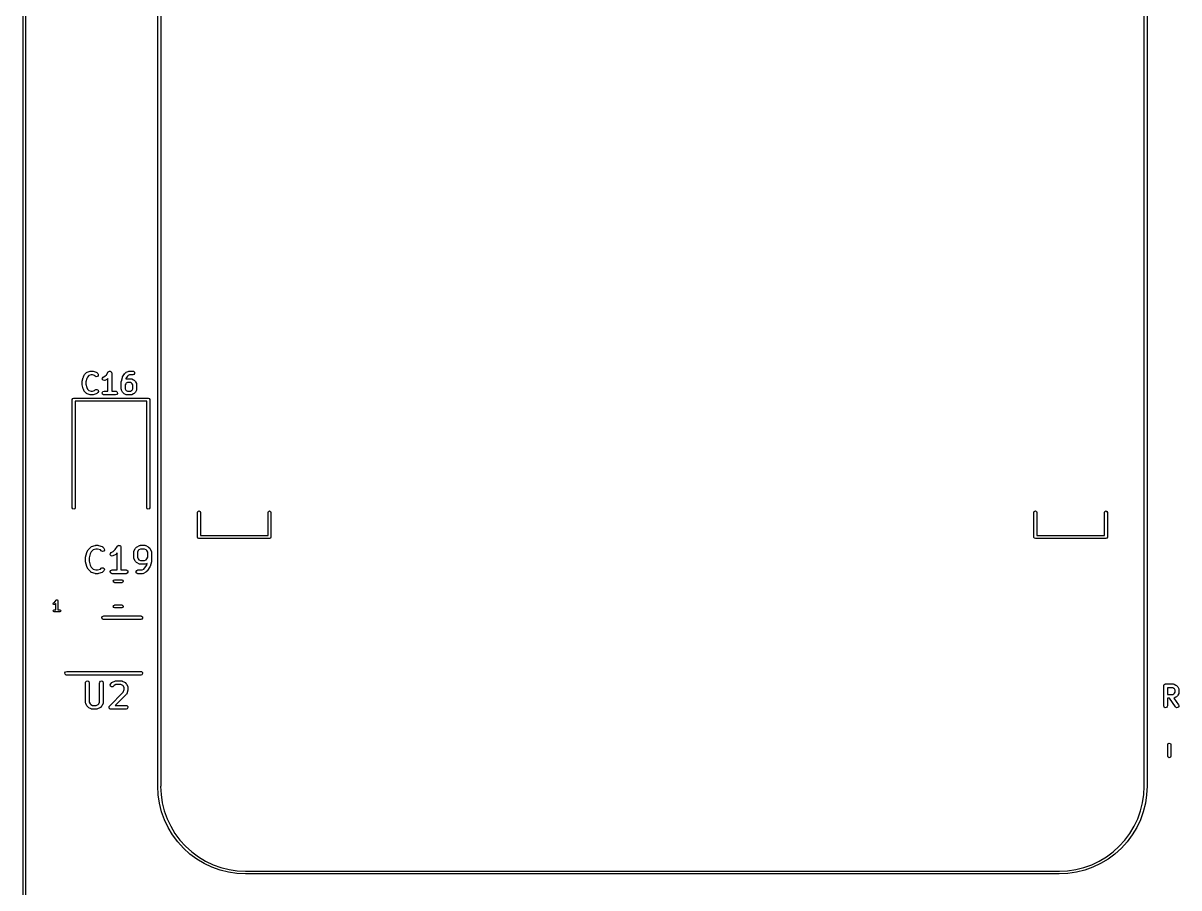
# Model space of a CAD drawing. Extents: x 0 to 4.25, y -4.42 to 0.
# Drawn here: x -0.002 to 1.843, y -3.507 to -2.127 of the extents above; entities that cross this region are included whole.
import ezdxf

# ---------------------------------------------------------------- set-up
doc = ezdxf.new("R2010")
doc.units = 0
doc.header["$MEASUREMENT"] = 0
doc.layers.add('BLACK', color=7, linetype='CONTINUOUS')

msp = doc.modelspace()

# ---------------------------------------------------------------- linework, layer by layer
at = {"layer": 'BLACK', "linetype": 'CONTINUOUS'}
for p, q in [((-0.001969, -4.33071), (-0.001969, 0)), ((0.001969, -0.001969), (0.001969, -4.32874)), ((0.213062, -3.34509), (0.213062, -1.45532)), ((0.217787, -1.45532), (0.217787, -3.34509)), ((1.78787, -3.34509), (1.78787, -1.45532)), ((1.79259, -1.45532), (1.79259, -3.34509)), ((0.092457, -2.69857), (0.09398, -2.69248)), ((0.09398, -2.69248), (0.094191, -2.692)), ((0.094191, -2.692), (0.094208, -2.69186)), ((0.094208, -2.69186), (0.095731, -2.68882)), ((0.095731, -2.68882), (0.096266, -2.6881)), ((0.096266, -2.6881), (0.096293, -2.68804)), ((0.096293, -2.68804), (0.099341, -2.68499)), ((0.099721, -2.69425), (0.098367, -2.69967)), ((0.099341, -2.68499), (0.100194, -2.68439)), ((0.10088, -2.69193), (0.099721, -2.69425)), ((0.100194, -2.68439), (0.100373, -2.68438)), ((0.100373, -2.68438), (0.100514, -2.68426)), ((0.100514, -2.68426), (0.105085, -2.68274)), ((0.103083, -2.68973), (0.10088, -2.69193)), ((0.106521, -2.68859), (0.103083, -2.68973)), ((0.105085, -2.68274), (0.105972, -2.68261)), ((0.105972, -2.68261), (0.106034, -2.68259)), ((0.106034, -2.68259), (0.109081, -2.68259)), ((0.108594, -2.68859), (0.106521, -2.68859)), ((0.112032, -2.68973), (0.108594, -2.68859)), ((0.109081, -2.68259), (0.109965, -2.68274)), ((0.109965, -2.68274), (0.11003, -2.68274)), ((0.11003, -2.68274), (0.114601, -2.68426)), ((0.113055, -2.69076), (0.112032, -2.68973)), ((0.114915, -2.69162), (0.113055, -2.69076)), ((0.114601, -2.68426), (0.115518, -2.68476)), ((0.116897, -2.69109), (0.114915, -2.69162)), ((0.115518, -2.68476), (0.115612, -2.68491)), ((0.115612, -2.68491), (0.115774, -2.68499)), ((0.115774, -2.68499), (0.117298, -2.68651)), ((0.118074, -2.68941), (0.116897, -2.69109)), ((0.117298, -2.68651), (0.117895, -2.68737)), ((0.117895, -2.68737), (0.118074, -2.68941)), ((0.124492, -2.69558), (0.124615, -2.69354)), ((0.124615, -2.69354), (0.126025, -2.69205)), ((0.126025, -2.69205), (0.128638, -2.69074)), ((0.128638, -2.69074), (0.131131, -2.68825)), ((0.131131, -2.68825), (0.134014, -2.68392)), ((0.134014, -2.68392), (0.134733, -2.68317)), ((0.134733, -2.68317), (0.134899, -2.68312)), ((0.134899, -2.68312), (0.13501, -2.68299)), ((0.13501, -2.68299), (0.135867, -2.68284)), ((0.135867, -2.68284), (0.136703, -2.68259)), ((0.136703, -2.68259), (0.136861, -2.68266)), ((0.136861, -2.68266), (0.137031, -2.68263)), ((0.137031, -2.68263), (0.137785, -2.68307)), ((0.137785, -2.68307), (0.138582, -2.68342)), ((0.138582, -2.68342), (0.138659, -2.68357)), ((0.138659, -2.68357), (0.138808, -2.68366)), ((0.138808, -2.68366), (0.139106, -2.68448)), ((0.139106, -2.68448), (0.139492, -2.68526)), ((0.139492, -2.68526), (0.139451, -2.68542)), ((0.139451, -2.68542), (0.13951, -2.68559)), ((0.13951, -2.68559), (0.13951, -2.71459)), ((0.154933, -2.69857), (0.156457, -2.69248)), ((0.156457, -2.69248), (0.156867, -2.69156)), ((0.156867, -2.69156), (0.156871, -2.69154)), ((0.156871, -2.69154), (0.159919, -2.68697)), ((0.159919, -2.68697), (0.160234, -2.68664)), ((0.160234, -2.68664), (0.160293, -2.68651)), ((0.160293, -2.68651), (0.161817, -2.68499)), ((0.161817, -2.68499), (0.162552, -2.68447)), ((0.164746, -2.69055), (0.162151, -2.69444)), ((0.162552, -2.68447), (0.162597, -2.68443)), ((0.162597, -2.68443), (0.165644, -2.6829)), ((0.165716, -2.68958), (0.164746, -2.69055)), ((0.165644, -2.6829), (0.166643, -2.68261)), ((0.167694, -2.68859), (0.165716, -2.68958)), ((0.166643, -2.68261), (0.166818, -2.68265)), ((0.166818, -2.68265), (0.166986, -2.68259)), ((0.166986, -2.68259), (0.173081, -2.68259)), ((0.173081, -2.68859), (0.167694, -2.68859)), ((0.173081, -2.68259), (0.174107, -2.68277)), ((0.17501, -2.68788), (0.173081, -2.68859)), ((0.174107, -2.68277), (0.175679, -2.68409)), ((0.176036, -2.68611), (0.17501, -2.68788)), ((0.175679, -2.68409), (0.176036, -2.68611)), ((0.092367, -2.6993), (0.092471, -2.69871)), ((0.092367, -2.70387), (0.092367, -2.6993)), ((0.092414, -2.704), (0.092367, -2.70387)), ((0.092457, -2.7046), (0.092414, -2.704)), ((0.092471, -2.69871), (0.092457, -2.69857)), ((0.09398, -2.71069), (0.092457, -2.7046)), ((0.09406, -2.71081), (0.09398, -2.71069)), ((0.094208, -2.71131), (0.09406, -2.71081)), ((0.095731, -2.71436), (0.094208, -2.71131)), ((0.098367, -2.69967), (0.098367, -2.7035)), ((0.098367, -2.7035), (0.099721, -2.70892)), ((0.099721, -2.70892), (0.10088, -2.71124)), ((0.10088, -2.71124), (0.103083, -2.71344)), ((0.112032, -2.71344), (0.113055, -2.71242)), ((0.113055, -2.71242), (0.113909, -2.71182)), ((0.113909, -2.71182), (0.115953, -2.71164)), ((0.115953, -2.71164), (0.117634, -2.71282)), ((0.125714, -2.69723), (0.124492, -2.69558)), ((0.12771, -2.69771), (0.125714, -2.69723)), ((0.128709, -2.69741), (0.12771, -2.69771)), ((0.131756, -2.69589), (0.128709, -2.69741)), ((0.131801, -2.69584), (0.131756, -2.69589)), ((0.132536, -2.69533), (0.131801, -2.69584)), ((0.13351, -2.69435), (0.132536, -2.69533)), ((0.13351, -2.71459), (0.13351, -2.69435)), ((0.154843, -2.6993), (0.154947, -2.69871)), ((0.154843, -2.71149), (0.154843, -2.6993)), ((0.154905, -2.71166), (0.154843, -2.71149)), ((0.154863, -2.71183), (0.154905, -2.71166)), ((0.15516, -2.71283), (0.154863, -2.71183)), ((0.154947, -2.69871), (0.154933, -2.69857)), ((0.161833, -2.7026), (0.160843, -2.70458)), ((0.160843, -2.70458), (0.160843, -2.71078)), ((0.160843, -2.71078), (0.161833, -2.71276)), ((0.162668, -2.70177), (0.161833, -2.7026)), ((0.162151, -2.69444), (0.1619, -2.69544)), ((0.1619, -2.69544), (0.162597, -2.69509)), ((0.162597, -2.69509), (0.163596, -2.6948)), ((0.164647, -2.70078), (0.162668, -2.70177)), ((0.163596, -2.6948), (0.16377, -2.69484)), ((0.16377, -2.69484), (0.163939, -2.69478)), ((0.163939, -2.69478), (0.170034, -2.69478)), ((0.169326, -2.70078), (0.164647, -2.70078)), ((0.171304, -2.70177), (0.169326, -2.70078)), ((0.170034, -2.69478), (0.17106, -2.69496)), ((0.17106, -2.69496), (0.171197, -2.69507)), ((0.171197, -2.69507), (0.171375, -2.69509)), ((0.17214, -2.7026), (0.171304, -2.70177)), ((0.171375, -2.69509), (0.174423, -2.69662)), ((0.173129, -2.70458), (0.17214, -2.7026)), ((0.17214, -2.71276), (0.173129, -2.71078)), ((0.173129, -2.71078), (0.173129, -2.70458)), ((0.174423, -2.69662), (0.175143, -2.69715)), ((0.175143, -2.69715), (0.175203, -2.69718)), ((0.175203, -2.69718), (0.176726, -2.6987)), ((0.176726, -2.6987), (0.177241, -2.69944)), ((0.177241, -2.69944), (0.177288, -2.69948)), ((0.177288, -2.69948), (0.178812, -2.70253)), ((0.178812, -2.70253), (0.179109, -2.70353)), ((0.178833, -2.71265), (0.178812, -2.71283)), ((0.178948, -2.71252), (0.178833, -2.71265)), ((0.179129, -2.71149), (0.178948, -2.71252)), ((0.179109, -2.70353), (0.179068, -2.7037)), ((0.179068, -2.7037), (0.179129, -2.70387)), ((0.179129, -2.70387), (0.179129, -2.71149)), ((0.076535, -2.72791), (0.077227, -2.72624)), ((0.076535, -2.90055), (0.076535, -2.72791)), ((0.077227, -2.72624), (0.078898, -2.72555)), ((0.078898, -2.72555), (0.197795, -2.72555)), ((0.195433, -2.73028), (0.08126, -2.73028)), ((0.08126, -2.73028), (0.08126, -2.90055)), ((0.095779, -2.7144), (0.095731, -2.71436)), ((0.096293, -2.71514), (0.095779, -2.7144)), ((0.099341, -2.71818), (0.096293, -2.71514)), ((0.099503, -2.71826), (0.099341, -2.71818)), ((0.099597, -2.71841), (0.099503, -2.71826)), ((0.100514, -2.71891), (0.099597, -2.71841)), ((0.105085, -2.72043), (0.100514, -2.71891)), ((0.103083, -2.71344), (0.106521, -2.71459)), ((0.10515, -2.72043), (0.105085, -2.72043)), ((0.106034, -2.72059), (0.10515, -2.72043)), ((0.109081, -2.72059), (0.106034, -2.72059)), ((0.106521, -2.71459), (0.108594, -2.71459)), ((0.108594, -2.71459), (0.112032, -2.71344)), ((0.109143, -2.72056), (0.109081, -2.72059)), ((0.11003, -2.72043), (0.109143, -2.72056)), ((0.114601, -2.71891), (0.11003, -2.72043)), ((0.114742, -2.7188), (0.114601, -2.71891)), ((0.114921, -2.71878), (0.114742, -2.7188)), ((0.115774, -2.71818), (0.114921, -2.71878)), ((0.117298, -2.71666), (0.115774, -2.71818)), ((0.118165, -2.7148), (0.117298, -2.71666)), ((0.117634, -2.71282), (0.118165, -2.7148)), ((0.124413, -2.71707), (0.125439, -2.71529)), ((0.124769, -2.71909), (0.124413, -2.71707)), ((0.126341, -2.72041), (0.124769, -2.71909)), ((0.125439, -2.71529), (0.127367, -2.71459)), ((0.127367, -2.72059), (0.126341, -2.72041)), ((0.127367, -2.71459), (0.13351, -2.71459)), ((0.145653, -2.72059), (0.127367, -2.72059)), ((0.13951, -2.71459), (0.145653, -2.71459)), ((0.145653, -2.71459), (0.146679, -2.71477)), ((0.147581, -2.71988), (0.145653, -2.72059)), ((0.146679, -2.71477), (0.148251, -2.71609)), ((0.148607, -2.71811), (0.147581, -2.71988)), ((0.148251, -2.71609), (0.148607, -2.71811)), ((0.156684, -2.71588), (0.15516, -2.71283)), ((0.156731, -2.71593), (0.156684, -2.71588)), ((0.157246, -2.71666), (0.156731, -2.71593)), ((0.15877, -2.71818), (0.157246, -2.71666)), ((0.158829, -2.71821), (0.15877, -2.71818)), ((0.159549, -2.71875), (0.158829, -2.71821)), ((0.162597, -2.72027), (0.159549, -2.71875)), ((0.161833, -2.71276), (0.162668, -2.7136)), ((0.162775, -2.72029), (0.162597, -2.72027)), ((0.162668, -2.7136), (0.164647, -2.71459)), ((0.162912, -2.72041), (0.162775, -2.72029)), ((0.163939, -2.72059), (0.162912, -2.72041)), ((0.170034, -2.72059), (0.163939, -2.72059)), ((0.164647, -2.71459), (0.169326, -2.71459)), ((0.169326, -2.71459), (0.171304, -2.7136)), ((0.170202, -2.72053), (0.170034, -2.72059)), ((0.170377, -2.72057), (0.170202, -2.72053)), ((0.171375, -2.72027), (0.170377, -2.72057)), ((0.171304, -2.7136), (0.17214, -2.71276)), ((0.174423, -2.71875), (0.171375, -2.72027)), ((0.174468, -2.7187), (0.174423, -2.71875)), ((0.175203, -2.71818), (0.174468, -2.7187)), ((0.176726, -2.71666), (0.175203, -2.71818)), ((0.176754, -2.7166), (0.176726, -2.71666)), ((0.177288, -2.71588), (0.176754, -2.7166)), ((0.178812, -2.71283), (0.177288, -2.71588)), ((0.195433, -2.90055), (0.195433, -2.73028)), ((0.197795, -2.72555), (0.199466, -2.72624)), ((0.199466, -2.72624), (0.200157, -2.72791)), ((0.200157, -2.72791), (0.200157, -2.90055)), ((0.077227, -2.90222), (0.076535, -2.90055)), ((0.078898, -2.90291), (0.077227, -2.90222)), ((0.080568, -2.90222), (0.078898, -2.90291)), ((0.08126, -2.90055), (0.080568, -2.90222)), ((0.196125, -2.90222), (0.195433, -2.90055)), ((0.197795, -2.90291), (0.196125, -2.90222)), ((0.199466, -2.90222), (0.197795, -2.90291)), ((0.200157, -2.90055), (0.199466, -2.90222)), ((0.276448, -2.90808), (0.27714, -2.90641)), ((0.276448, -2.94745), (0.276448, -2.90808)), ((0.27714, -2.90641), (0.27881, -2.90572)), ((0.27881, -2.90572), (0.280481, -2.90641)), ((0.280481, -2.90641), (0.281173, -2.90808)), ((0.281173, -2.90808), (0.281173, -2.94509)), ((0.389047, -2.90808), (0.389738, -2.90641)), ((0.389047, -2.94509), (0.389047, -2.90808)), ((0.389738, -2.90641), (0.391409, -2.90572)), ((0.391409, -2.90572), (0.393079, -2.90641)), ((0.393079, -2.90641), (0.393771, -2.90808)), ((0.393771, -2.90808), (0.393771, -2.94745)), ((1.61188, -2.90808), (1.61257, -2.90641)), ((1.61188, -2.94745), (1.61188, -2.90808)), ((1.61257, -2.90641), (1.61424, -2.90572)), ((1.61424, -2.90572), (1.61591, -2.90641)), ((1.61591, -2.90641), (1.61661, -2.90808)), ((1.61661, -2.90808), (1.61661, -2.94509)), ((1.72448, -2.90808), (1.72517, -2.90641)), ((1.72448, -2.94509), (1.72448, -2.90808)), ((1.72517, -2.90641), (1.72684, -2.90572)), ((1.72684, -2.90572), (1.72851, -2.90641)), ((1.72851, -2.90641), (1.7292, -2.90808)), ((1.7292, -2.90808), (1.7292, -2.94745)), ((0.27714, -2.94912), (0.276448, -2.94745)), ((0.27881, -2.94981), (0.27714, -2.94912)), ((0.391409, -2.94981), (0.27881, -2.94981)), ((0.281173, -2.94509), (0.389047, -2.94509)), ((0.393079, -2.94912), (0.391409, -2.94981)), ((0.393771, -2.94745), (0.393079, -2.94912)), ((1.61257, -2.94912), (1.61188, -2.94745)), ((1.61424, -2.94981), (1.61257, -2.94912)), ((1.72684, -2.94981), (1.61424, -2.94981)), ((1.61661, -2.94509), (1.72448, -2.94509)), ((1.72851, -2.94912), (1.72684, -2.94981)), ((1.7292, -2.94745), (1.72851, -2.94912)), ((0.099867, -2.97161), (0.101742, -2.96786)), ((0.101742, -2.96786), (0.102268, -2.96715)), ((0.102268, -2.96715), (0.102295, -2.96709)), ((0.102295, -2.96709), (0.106045, -2.96335)), ((0.10681, -2.97093), (0.105294, -2.97396)), ((0.106045, -2.96335), (0.106885, -2.96276)), ((0.109728, -2.96801), (0.10681, -2.97093)), ((0.106885, -2.96276), (0.107061, -2.96274)), ((0.107061, -2.96274), (0.107199, -2.96263)), ((0.107199, -2.96263), (0.112823, -2.96076)), ((0.114236, -2.96651), (0.109728, -2.96801)), ((0.112823, -2.96076), (0.113696, -2.96063)), ((0.113696, -2.96063), (0.113757, -2.96061)), ((0.113757, -2.96061), (0.117507, -2.96061)), ((0.117027, -2.96651), (0.114236, -2.96651)), ((0.121536, -2.96801), (0.117027, -2.96651)), ((0.117507, -2.96061), (0.118376, -2.96076)), ((0.118376, -2.96076), (0.11844, -2.96076)), ((0.11844, -2.96076), (0.124065, -2.96263)), ((0.122918, -2.9694), (0.121536, -2.96801)), ((0.124748, -2.97025), (0.122918, -2.9694)), ((0.124065, -2.96263), (0.124966, -2.96312)), ((0.126699, -2.96973), (0.124748, -2.97025)), ((0.124966, -2.96312), (0.125059, -2.96327)), ((0.125059, -2.96327), (0.125219, -2.96335)), ((0.125219, -2.96335), (0.127094, -2.96522)), ((0.127858, -2.96807), (0.126699, -2.96973)), ((0.127094, -2.96522), (0.127682, -2.96606)), ((0.127682, -2.96606), (0.127858, -2.96807)), ((0.138683, -2.97217), (0.142004, -2.97051)), ((0.142004, -2.97051), (0.145208, -2.9673)), ((0.145208, -2.9673), (0.148795, -2.96192)), ((0.148795, -2.96192), (0.149504, -2.96118)), ((0.149504, -2.96118), (0.149667, -2.96113)), ((0.149667, -2.96113), (0.149776, -2.961)), ((0.149776, -2.961), (0.15062, -2.96085)), ((0.15062, -2.96085), (0.151442, -2.96061)), ((0.151442, -2.96061), (0.151598, -2.96068)), ((0.151598, -2.96068), (0.151765, -2.96065)), ((0.151765, -2.96065), (0.152507, -2.96108)), ((0.152507, -2.96108), (0.153292, -2.96142)), ((0.153292, -2.96142), (0.153367, -2.96158)), ((0.153367, -2.96158), (0.153514, -2.96166)), ((0.153514, -2.96166), (0.153807, -2.96247)), ((0.153807, -2.96247), (0.154187, -2.96323)), ((0.154187, -2.96323), (0.154147, -2.9634)), ((0.154147, -2.9634), (0.154205, -2.96356)), ((0.154205, -2.96356), (0.154205, -2.99998)), ((0.174546, -2.97106), (0.174724, -2.97005)), ((0.174724, -2.97005), (0.174838, -2.96991)), ((0.174838, -2.96991), (0.174858, -2.96974)), ((0.174858, -2.96974), (0.176733, -2.96599)), ((0.176733, -2.96599), (0.177259, -2.96528)), ((0.177259, -2.96528), (0.177286, -2.96522)), ((0.177286, -2.96522), (0.179161, -2.96335)), ((0.179161, -2.96335), (0.179884, -2.96284)), ((0.179884, -2.96284), (0.179928, -2.96279)), ((0.179928, -2.96279), (0.183678, -2.96092)), ((0.181801, -2.96906), (0.180452, -2.97175)), ((0.182998, -2.96786), (0.181801, -2.96906)), ((0.185695, -2.96651), (0.182998, -2.96786)), ((0.183678, -2.96092), (0.184661, -2.96062)), ((0.184661, -2.96062), (0.184832, -2.96067)), ((0.184832, -2.96067), (0.184998, -2.96061)), ((0.184998, -2.96061), (0.192497, -2.96061)), ((0.1918, -2.96651), (0.185695, -2.96651)), ((0.194498, -2.96786), (0.1918, -2.96651)), ((0.192497, -2.96061), (0.193507, -2.96078)), ((0.193507, -2.96078), (0.193642, -2.9609)), ((0.193642, -2.9609), (0.193818, -2.96092)), ((0.193818, -2.96092), (0.197567, -2.96279)), ((0.195695, -2.96906), (0.194498, -2.96786)), ((0.197043, -2.97175), (0.195695, -2.96906)), ((0.197567, -2.96279), (0.198276, -2.96332)), ((0.198276, -2.96332), (0.198335, -2.96335)), ((0.198335, -2.96335), (0.200209, -2.96522)), ((0.200209, -2.96522), (0.200716, -2.96594)), ((0.200716, -2.96594), (0.200762, -2.96599)), ((0.200762, -2.96599), (0.202637, -2.96974)), ((0.202637, -2.96974), (0.20293, -2.97072)), ((0.20293, -2.97072), (0.202889, -2.97089)), ((0.202889, -2.97089), (0.202949, -2.97106)), ((0.097681, -2.98043), (0.097783, -2.97985)), ((0.097681, -2.98606), (0.097681, -2.98043)), ((0.097728, -2.98618), (0.097681, -2.98606)), ((0.097769, -2.98677), (0.097728, -2.98618)), ((0.097769, -2.97972), (0.099644, -2.97222)), ((0.097783, -2.97985), (0.097769, -2.97972)), ((0.099644, -2.99427), (0.097769, -2.98677)), ((0.099644, -2.97222), (0.099851, -2.97175)), ((0.099851, -2.97175), (0.099867, -2.97161)), ((0.105294, -2.97396), (0.103586, -2.98079)), ((0.103586, -2.98079), (0.103586, -2.98569)), ((0.103586, -2.98569), (0.105294, -2.99252)), ((0.137174, -2.97565), (0.137295, -2.97363)), ((0.138377, -2.97727), (0.137174, -2.97565)), ((0.137295, -2.97363), (0.138683, -2.97217)), ((0.140341, -2.97774), (0.138377, -2.97727)), ((0.141324, -2.97745), (0.140341, -2.97774)), ((0.145074, -2.97557), (0.141324, -2.97745)), ((0.145118, -2.97553), (0.145074, -2.97557)), ((0.145841, -2.97502), (0.145118, -2.97553)), ((0.1483, -2.97256), (0.145841, -2.97502)), ((0.1483, -2.99998), (0.1483, -2.97256)), ((0.174546, -2.98043), (0.174546, -2.97106)), ((0.174607, -2.9806), (0.174546, -2.98043)), ((0.174566, -2.98077), (0.174607, -2.9806)), ((0.174858, -2.98175), (0.174566, -2.98077)), ((0.176733, -2.9855), (0.174858, -2.98175)), ((0.17678, -2.98555), (0.176733, -2.9855)), ((0.177286, -2.98627), (0.17678, -2.98555)), ((0.179161, -2.98814), (0.177286, -2.98627)), ((0.179219, -2.98817), (0.179161, -2.98814)), ((0.179928, -2.9887), (0.179219, -2.98817)), ((0.183678, -2.99057), (0.179928, -2.9887)), ((0.180452, -2.97175), (0.180452, -2.97973)), ((0.180452, -2.97973), (0.181801, -2.98243)), ((0.181801, -2.98243), (0.182998, -2.98363)), ((0.182998, -2.98363), (0.185695, -2.98498)), ((0.185695, -2.98498), (0.1918, -2.98498)), ((0.1918, -2.98498), (0.194498, -2.98363)), ((0.19611, -2.98942), (0.193818, -2.99057)), ((0.194498, -2.98363), (0.195695, -2.98243)), ((0.195381, -2.99234), (0.19611, -2.98942)), ((0.195695, -2.98243), (0.197043, -2.97973)), ((0.197043, -2.97973), (0.197043, -2.97175)), ((0.202861, -2.98677), (0.200986, -2.99427)), ((0.202949, -2.98606), (0.202847, -2.98664)), ((0.202847, -2.98664), (0.202861, -2.98677)), ((0.202949, -2.97106), (0.202949, -2.98606)), ((0.099722, -2.99439), (0.099644, -2.99427)), ((0.099867, -2.99488), (0.099722, -2.99439)), ((0.101742, -2.99862), (0.099867, -2.99488)), ((0.101789, -2.99867), (0.101742, -2.99862)), ((0.102295, -2.99939), (0.101789, -2.99867)), ((0.106045, -3.00314), (0.102295, -2.99939)), ((0.105294, -2.99252), (0.10681, -2.99555)), ((0.106205, -3.00322), (0.106045, -3.00314)), ((0.106297, -3.00337), (0.106205, -3.00322)), ((0.107199, -3.00385), (0.106297, -3.00337)), ((0.10681, -2.99555), (0.109728, -2.99847)), ((0.112823, -3.00573), (0.107199, -3.00385)), ((0.109728, -2.99847), (0.114236, -2.99998)), ((0.112888, -3.00573), (0.112823, -3.00573)), ((0.113757, -3.00588), (0.112888, -3.00573)), ((0.117507, -3.00588), (0.113757, -3.00588)), ((0.114236, -2.99998), (0.117027, -2.99998)), ((0.117027, -2.99998), (0.121536, -2.99847)), ((0.117567, -3.00586), (0.117507, -3.00588)), ((0.11844, -3.00573), (0.117567, -3.00586)), ((0.124065, -3.00385), (0.11844, -3.00573)), ((0.121536, -2.99847), (0.122918, -2.99709)), ((0.122918, -2.99709), (0.123758, -2.9965)), ((0.123758, -2.9965), (0.12577, -2.99633)), ((0.124203, -3.00375), (0.124065, -3.00385)), ((0.124379, -3.00373), (0.124203, -3.00375)), ((0.125219, -3.00314), (0.124379, -3.00373)), ((0.127094, -3.00127), (0.125219, -3.00314)), ((0.12577, -2.99633), (0.127424, -2.99749)), ((0.127947, -2.99944), (0.127094, -3.00127)), ((0.127424, -2.99749), (0.127947, -2.99944)), ((0.137096, -3.00242), (0.138106, -3.00067)), ((0.137447, -3.0044), (0.137096, -3.00242)), ((0.138994, -3.0057), (0.137447, -3.0044)), ((0.138106, -3.00067), (0.140004, -2.99998)), ((0.140004, -3.00588), (0.138994, -3.0057)), ((0.140004, -2.99998), (0.1483, -2.99998)), ((0.162501, -3.00588), (0.140004, -3.00588)), ((0.154205, -2.99998), (0.162501, -2.99998)), ((0.162501, -2.99998), (0.163511, -3.00015)), ((0.164399, -3.00519), (0.162501, -3.00588)), ((0.163511, -3.00015), (0.165058, -3.00145)), ((0.165409, -3.00344), (0.164399, -3.00519)), ((0.165058, -3.00145), (0.165409, -3.00344)), ((0.178341, -3.00242), (0.179351, -3.00067)), ((0.178691, -3.0044), (0.178341, -3.00242)), ((0.180239, -3.0057), (0.178691, -3.0044)), ((0.179351, -3.00067), (0.181249, -2.99998)), ((0.181249, -3.00588), (0.180239, -3.0057)), ((0.181249, -2.99998), (0.188051, -2.99998)), ((0.188748, -3.00588), (0.181249, -3.00588)), ((0.183853, -2.99059), (0.183678, -2.99057)), ((0.183988, -2.9907), (0.183853, -2.99059)), ((0.184998, -2.99088), (0.183988, -2.9907)), ((0.192497, -2.99088), (0.184998, -2.99088)), ((0.188051, -2.99998), (0.190748, -2.99863)), ((0.188914, -3.00582), (0.188748, -3.00588)), ((0.189085, -3.00586), (0.188914, -3.00582)), ((0.190068, -3.00557), (0.189085, -3.00586)), ((0.193818, -3.00369), (0.190068, -3.00557)), ((0.190748, -2.99863), (0.192077, -2.9973)), ((0.192077, -2.9973), (0.195381, -2.99234)), ((0.192663, -2.99082), (0.192497, -2.99088)), ((0.192835, -2.99086), (0.192663, -2.99082)), ((0.193818, -2.99057), (0.192835, -2.99086)), ((0.193862, -3.00365), (0.193818, -3.00369)), ((0.194585, -3.00314), (0.193862, -3.00365)), ((0.19646, -3.00127), (0.194585, -3.00314)), ((0.196518, -3.00114), (0.19646, -3.00127)), ((0.196829, -3.00082), (0.196518, -3.00114)), ((0.200578, -2.99519), (0.196829, -3.00082)), ((0.200582, -2.99518), (0.200578, -2.99519)), ((0.200986, -2.99427), (0.200582, -2.99518)), ((0.142024, -3.01795), (0.142716, -3.01628)), ((0.142716, -3.01962), (0.142024, -3.01795)), ((0.142716, -3.01628), (0.144387, -3.01559)), ((0.144387, -3.02031), (0.142716, -3.01962)), ((0.144387, -3.01559), (0.155456, -3.01559)), ((0.155456, -3.02031), (0.144387, -3.02031)), ((0.155456, -3.01559), (0.157126, -3.01628)), ((0.157126, -3.01962), (0.155456, -3.02031)), ((0.157126, -3.01628), (0.157818, -3.01795)), ((0.157818, -3.01795), (0.157126, -3.01962)), ((0.045974, -3.05321), (0.046726, -3.05234)), ((0.046055, -3.05435), (0.045974, -3.05321)), ((0.046923, -3.05511), (0.046055, -3.05435)), ((0.046726, -3.05234), (0.048032, -3.05169)), ((0.048068, -3.05503), (0.046923, -3.05511)), ((0.048032, -3.05169), (0.049279, -3.05044)), ((0.049592, -3.05426), (0.048068, -3.05503)), ((0.049279, -3.05044), (0.05072, -3.04828)), ((0.049753, -3.05408), (0.049592, -3.05426)), ((0.049981, -3.05398), (0.049753, -3.05408)), ((0.050468, -3.0535), (0.049981, -3.05398)), ((0.050468, -3.06361), (0.050468, -3.0535)), ((0.05072, -3.04828), (0.050849, -3.04819)), ((0.050849, -3.04819), (0.050908, -3.04805)), ((0.050908, -3.04805), (0.051312, -3.04788)), ((0.051312, -3.04788), (0.051674, -3.04764)), ((0.051674, -3.04764), (0.051826, -3.04767)), ((0.051826, -3.04767), (0.051969, -3.04761)), ((0.051969, -3.04761), (0.052372, -3.04778)), ((0.052372, -3.04778), (0.052801, -3.04786)), ((0.052801, -3.04786), (0.052887, -3.04799)), ((0.052887, -3.04799), (0.053029, -3.04805)), ((0.053029, -3.04805), (0.053196, -3.04846)), ((0.053196, -3.04846), (0.053439, -3.04882)), ((0.053439, -3.04882), (0.053409, -3.04897)), ((0.053409, -3.04897), (0.053469, -3.04911)), ((0.053469, -3.04911), (0.053469, -3.06361)), ((0.142024, -3.05811), (0.142716, -3.05644)), ((0.142716, -3.05978), (0.142024, -3.05811)), ((0.142716, -3.05644), (0.144387, -3.05575)), ((0.144387, -3.06047), (0.142716, -3.05978)), ((0.144387, -3.05575), (0.155456, -3.05575)), ((0.155456, -3.06047), (0.144387, -3.06047)), ((0.155456, -3.05575), (0.157126, -3.05644)), ((0.157126, -3.05978), (0.155456, -3.06047)), ((0.157126, -3.05644), (0.157818, -3.05811)), ((0.157818, -3.05811), (0.157126, -3.05978)), ((0.045897, -3.06511), (0.046336, -3.06405)), ((0.046336, -3.06617), (0.045897, -3.06511)), ((0.046336, -3.06405), (0.047397, -3.06361)), ((0.047397, -3.06661), (0.046336, -3.06617)), ((0.047397, -3.06361), (0.050468, -3.06361)), ((0.05654, -3.06661), (0.047397, -3.06661)), ((0.053469, -3.06361), (0.05654, -3.06361)), ((0.05654, -3.06361), (0.057601, -3.06405)), ((0.057601, -3.06617), (0.05654, -3.06661)), ((0.057601, -3.06405), (0.05804, -3.06511)), ((0.05804, -3.06511), (0.057601, -3.06617)), ((0.123864, -3.07579), (0.124874, -3.07404)), ((0.124214, -3.07778), (0.123864, -3.07579)), ((0.125762, -3.07907), (0.124214, -3.07778)), ((0.124874, -3.07404), (0.126772, -3.07335)), ((0.126772, -3.07925), (0.125762, -3.07907)), ((0.126772, -3.07335), (0.185827, -3.07335)), ((0.185827, -3.07925), (0.126772, -3.07925)), ((0.185827, -3.07335), (0.186837, -3.07352)), ((0.187725, -3.07856), (0.185827, -3.07925)), ((0.186837, -3.07352), (0.188384, -3.07482)), ((0.188735, -3.07681), (0.187725, -3.07856)), ((0.188384, -3.07482), (0.188735, -3.07681)), ((0.064809, -3.16437), (0.065819, -3.16262)), ((0.065159, -3.16636), (0.064809, -3.16437)), ((0.066707, -3.16766), (0.065159, -3.16636)), ((0.065819, -3.16262), (0.067716, -3.16193)), ((0.067716, -3.16783), (0.066707, -3.16766)), ((0.067716, -3.16193), (0.185827, -3.16193)), ((0.185827, -3.16783), (0.067716, -3.16783)), ((0.185827, -3.16193), (0.186837, -3.16211)), ((0.187725, -3.16714), (0.185827, -3.16783)), ((0.186837, -3.16211), (0.188384, -3.16341)), ((0.188735, -3.16539), (0.187725, -3.16714)), ((0.188384, -3.16341), (0.188735, -3.16539)), ((0.097681, -3.17986), (0.097859, -3.17885)), ((0.097681, -3.21173), (0.097681, -3.17986)), ((0.097859, -3.17885), (0.099157, -3.1773)), ((0.099157, -3.1773), (0.101146, -3.17695)), ((0.101146, -3.17695), (0.102896, -3.17796)), ((0.102896, -3.17796), (0.103586, -3.17986)), ((0.103586, -3.17986), (0.103586, -3.21103)), ((0.120178, -3.17986), (0.120356, -3.17885)), ((0.120178, -3.21103), (0.120178, -3.17986)), ((0.120356, -3.17885), (0.121654, -3.1773)), ((0.121654, -3.1773), (0.123644, -3.17695)), ((0.123644, -3.17695), (0.125393, -3.17796)), ((0.125393, -3.17796), (0.126084, -3.17986)), ((0.126084, -3.17986), (0.126084, -3.21173)), ((0.137062, -3.18335), (0.137916, -3.18152)), ((0.137585, -3.1853), (0.137062, -3.18335)), ((0.13924, -3.18646), (0.137585, -3.1853)), ((0.137916, -3.18152), (0.139791, -3.17964)), ((0.141252, -3.18628), (0.13924, -3.18646)), ((0.139791, -3.17964), (0.140514, -3.17914)), ((0.140514, -3.17914), (0.140558, -3.17909)), ((0.140558, -3.17909), (0.144308, -3.17722)), ((0.142092, -3.18569), (0.141252, -3.18628)), ((0.143628, -3.18416), (0.142092, -3.18569)), ((0.146325, -3.18281), (0.143628, -3.18416)), ((0.144308, -3.17722), (0.14529, -3.17692)), ((0.14529, -3.17692), (0.145462, -3.17697)), ((0.145462, -3.17697), (0.145628, -3.1769)), ((0.145628, -3.1769), (0.155002, -3.1769)), ((0.154305, -3.18281), (0.146325, -3.18281)), ((0.157002, -3.18416), (0.154305, -3.18281)), ((0.155002, -3.1769), (0.156012, -3.17708)), ((0.156012, -3.17708), (0.156147, -3.1772)), ((0.156147, -3.1772), (0.156322, -3.17722)), ((0.156322, -3.17722), (0.160072, -3.17909)), ((0.158199, -3.18536), (0.157002, -3.18416)), ((0.158045, -3.19514), (0.159548, -3.19063)), ((0.159548, -3.18805), (0.158199, -3.18536)), ((0.159548, -3.19063), (0.159548, -3.18805)), ((0.160072, -3.17909), (0.160781, -3.17962)), ((0.160781, -3.17962), (0.160839, -3.17964)), ((0.160839, -3.17964), (0.162714, -3.18152)), ((0.162714, -3.18152), (0.16322, -3.18224)), ((0.16322, -3.18224), (0.163267, -3.18229)), ((0.163267, -3.18229), (0.165142, -3.18604)), ((0.165302, -3.19204), (0.163427, -3.19766)), ((0.165142, -3.18604), (0.165434, -3.18702)), ((0.165454, -3.19111), (0.1653, -3.19198)), ((0.1653, -3.19198), (0.165302, -3.19204)), ((0.165434, -3.18702), (0.165393, -3.18719)), ((0.165393, -3.18719), (0.165454, -3.18736)), ((0.165454, -3.18736), (0.165454, -3.19111)), ((1.81913, -3.18492), (1.8192, -3.18453)), ((1.81913, -3.21692), (1.81913, -3.18492)), ((1.81917, -3.1844), (1.81924, -3.18428)), ((1.8192, -3.18453), (1.81917, -3.1844)), ((1.81924, -3.18428), (1.81931, -3.18389)), ((1.81931, -3.18389), (1.81981, -3.18329)), ((1.81981, -3.18329), (1.8202, -3.18262)), ((1.8202, -3.18262), (1.82045, -3.18253)), ((1.82045, -3.18253), (1.82063, -3.18232)), ((1.82063, -3.18232), (1.8214, -3.18218)), ((1.8214, -3.18218), (1.82213, -3.18192)), ((1.82213, -3.18192), (1.83432, -3.18192)), ((1.82513, -3.18792), (1.82513, -3.19868)), ((1.83361, -3.18792), (1.82513, -3.18792)), ((1.83559, -3.18891), (1.83361, -3.18792)), ((1.83432, -3.18192), (1.83535, -3.1821)), ((1.83535, -3.1821), (1.83548, -3.18221)), ((1.83548, -3.18221), (1.83566, -3.18223)), ((1.83643, -3.18974), (1.83559, -3.18891)), ((1.83566, -3.18223), (1.83871, -3.18376)), ((1.83741, -3.19172), (1.83643, -3.18974)), ((1.83741, -3.19488), (1.83741, -3.19172)), ((1.83871, -3.18376), (1.83943, -3.18429)), ((1.83943, -3.18429), (1.83949, -3.18432)), ((1.83949, -3.18432), (1.84101, -3.18584)), ((1.84101, -3.18584), (1.84153, -3.18658)), ((1.84153, -3.18658), (1.84157, -3.18662)), ((1.84157, -3.18662), (1.8431, -3.18967)), ((1.8431, -3.18967), (1.8434, -3.19067)), ((1.8434, -3.19067), (1.84335, -3.19084)), ((1.84335, -3.19084), (1.84341, -3.19101)), ((1.84341, -3.19101), (1.84341, -3.19558)), ((0.136041, -3.21714), (0.158045, -3.19514)), ((0.162714, -3.19882), (0.145258, -3.21627)), ((0.162789, -3.19866), (0.162714, -3.19882)), ((0.162939, -3.19857), (0.162789, -3.19866)), ((0.163427, -3.19766), (0.162939, -3.19857)), ((1.82513, -3.19868), (1.83361, -3.19868)), ((1.82819, -3.20468), (1.82513, -3.20468)), ((1.82513, -3.20468), (1.82513, -3.21692)), ((1.83796, -3.21864), (1.82819, -3.20468)), ((1.83361, -3.19868), (1.83559, -3.19769)), ((1.83566, -3.20436), (1.83535, -3.20445)), ((1.83535, -3.20445), (1.84287, -3.2152)), ((1.83559, -3.19769), (1.83643, -3.19685)), ((1.83871, -3.20284), (1.83566, -3.20436)), ((1.83643, -3.19685), (1.83741, -3.19488)), ((1.83875, -3.20279), (1.83871, -3.20284)), ((1.83949, -3.20228), (1.83875, -3.20279)), ((1.84101, -3.20075), (1.83949, -3.20228)), ((1.84104, -3.20069), (1.84101, -3.20075)), ((1.84157, -3.19997), (1.84104, -3.20069)), ((1.8431, -3.19693), (1.84157, -3.19997)), ((1.84312, -3.19675), (1.8431, -3.19693)), ((1.84323, -3.19661), (1.84312, -3.19675)), ((1.84341, -3.19558), (1.84323, -3.19661)), ((0.097741, -3.21189), (0.097681, -3.21173)), ((0.0977, -3.21207), (0.097741, -3.21189)), ((0.097993, -3.21305), (0.0977, -3.21207)), ((0.099867, -3.2168), (0.097993, -3.21305)), ((0.099914, -3.21684), (0.099867, -3.2168)), ((0.100421, -3.21757), (0.099914, -3.21684)), ((0.102295, -3.21944), (0.100421, -3.21757)), ((0.102354, -3.21947), (0.102295, -3.21944)), ((0.103063, -3.21999), (0.102354, -3.21947)), ((0.106812, -3.22187), (0.103063, -3.21999)), ((0.103586, -3.21103), (0.104935, -3.21373)), ((0.104935, -3.21373), (0.106132, -3.21493)), ((0.106132, -3.21493), (0.10883, -3.21627)), ((0.106988, -3.22189), (0.106812, -3.22187)), ((0.107123, -3.222), (0.106988, -3.22189)), ((0.108133, -3.22218), (0.107123, -3.222)), ((0.115632, -3.22218), (0.108133, -3.22218)), ((0.10883, -3.21627), (0.114935, -3.21627)), ((0.114935, -3.21627), (0.117632, -3.21493)), ((0.115798, -3.22212), (0.115632, -3.22218)), ((0.115969, -3.22216), (0.115798, -3.22212)), ((0.116952, -3.22187), (0.115969, -3.22216)), ((0.120702, -3.21999), (0.116952, -3.22187)), ((0.117632, -3.21493), (0.118829, -3.21373)), ((0.118829, -3.21373), (0.120178, -3.21103)), ((0.120746, -3.21995), (0.120702, -3.21999)), ((0.121469, -3.21944), (0.120746, -3.21995)), ((0.123344, -3.21757), (0.121469, -3.21944)), ((0.123371, -3.21751), (0.123344, -3.21757)), ((0.123897, -3.2168), (0.123371, -3.21751)), ((0.125772, -3.21305), (0.123897, -3.2168)), ((0.125792, -3.21287), (0.125772, -3.21305)), ((0.125906, -3.21274), (0.125792, -3.21287)), ((0.126084, -3.21173), (0.125906, -3.21274)), ((0.135187, -3.21897), (0.135245, -3.21885)), ((0.135417, -3.21983), (0.135187, -3.21897)), ((0.135221, -3.21871), (0.135666, -3.21794)), ((0.135245, -3.21885), (0.135221, -3.21871)), ((0.135572, -3.2207), (0.135417, -3.21983)), ((0.135675, -3.22079), (0.135572, -3.2207)), ((0.135666, -3.21794), (0.136041, -3.21714)), ((0.13571, -3.22092), (0.135675, -3.22079)), ((0.136438, -3.22143), (0.13571, -3.22092)), ((0.137119, -3.222), (0.136438, -3.22143)), ((0.1373, -3.22203), (0.137119, -3.222)), ((0.137365, -3.22208), (0.1373, -3.22203)), ((0.137494, -3.22207), (0.137365, -3.22208)), ((0.138129, -3.22218), (0.137494, -3.22207)), ((0.162501, -3.22218), (0.138129, -3.22218)), ((0.145258, -3.21627), (0.162501, -3.21627)), ((0.162501, -3.21627), (0.163511, -3.21645)), ((0.164399, -3.22149), (0.162501, -3.22218)), ((0.163511, -3.21645), (0.165058, -3.21775)), ((0.165409, -3.21974), (0.164399, -3.22149)), ((0.165058, -3.21775), (0.165409, -3.21974)), ((1.81983, -3.21885), (1.81913, -3.21692)), ((1.82161, -3.21987), (1.81983, -3.21885)), ((1.82363, -3.21952), (1.82161, -3.21987)), ((1.82495, -3.21794), (1.82363, -3.21952)), ((1.82513, -3.21692), (1.82495, -3.21794)), ((1.83964, -3.21981), (1.83796, -3.21864)), ((1.84168, -3.21964), (1.83964, -3.21981)), ((1.84313, -3.21819), (1.84168, -3.21964)), ((1.84287, -3.2152), (1.84331, -3.21614)), ((1.84331, -3.21614), (1.84313, -3.21819)), ((1.82577, -3.27865), (1.82646, -3.27698)), ((1.82577, -3.29733), (1.82577, -3.27865)), ((1.82646, -3.27698), (1.82813, -3.27629)), ((1.82813, -3.27629), (1.8298, -3.27698)), ((1.8298, -3.27698), (1.83049, -3.27865)), ((1.83049, -3.27865), (1.83049, -3.29733)), ((1.82646, -3.299), (1.82577, -3.29733)), ((1.82813, -3.2997), (1.82646, -3.299)), ((1.8298, -3.299), (1.82813, -3.2997)), ((1.83049, -3.29733), (1.8298, -3.299)), ((0.213737, -3.35882), (0.213062, -3.34509)), ((0.217787, -3.34509), (0.217641, -3.34544)), ((0.217641, -3.34544), (0.218276, -3.35838)), ((0.218276, -3.35838), (0.220229, -3.37154)), ((1.78542, -3.37154), (1.78738, -3.35838)), ((1.78738, -3.35838), (1.78801, -3.34544)), ((1.78801, -3.34544), (1.78787, -3.34509)), ((1.79259, -3.34509), (1.79191, -3.35882)), ((0.215755, -3.37243), (0.213737, -3.35882)), ((0.219097, -3.38577), (0.215755, -3.37243)), ((0.220229, -3.37154), (0.223462, -3.38445)), ((1.78219, -3.38445), (1.78542, -3.37154)), ((1.7899, -3.37243), (1.78655, -3.38577)), ((1.79191, -3.35882), (1.7899, -3.37243)), ((0.223731, -3.39872), (0.219097, -3.38577)), ((0.223462, -3.38445), (0.227945, -3.39698)), ((1.77771, -3.39698), (1.78219, -3.38445)), ((1.78655, -3.38577), (1.78192, -3.39872)), ((0.229612, -3.41116), (0.223731, -3.39872)), ((0.227945, -3.39698), (0.233634, -3.40901)), ((0.236683, -3.42295), (0.229612, -3.41116)), ((0.233634, -3.40901), (0.240475, -3.42042)), ((1.76518, -3.42042), (1.77202, -3.40901)), ((1.77604, -3.41116), (1.76897, -3.42295)), ((1.77202, -3.40901), (1.77771, -3.39698)), ((1.78192, -3.39872), (1.77604, -3.41116)), ((0.244877, -3.434), (0.236683, -3.42295)), ((0.240475, -3.42042), (0.248402, -3.43111)), ((0.248402, -3.43111), (0.257339, -3.44097)), ((1.74831, -3.44097), (1.75725, -3.43111)), ((1.75725, -3.43111), (1.76518, -3.42042)), ((1.76897, -3.42295), (1.76078, -3.434)), ((0.254113, -3.44419), (0.244877, -3.434)), ((0.264305, -3.45343), (0.254113, -3.44419)), ((0.257339, -3.44097), (0.267198, -3.4499)), ((0.267198, -3.4499), (0.277886, -3.45783)), ((1.72777, -3.45783), (1.73845, -3.4499)), ((1.73845, -3.4499), (1.74831, -3.44097)), ((1.75154, -3.44419), (1.74135, -3.45343)), ((1.76078, -3.434), (1.75154, -3.44419)), ((0.275352, -3.46162), (0.264305, -3.45343)), ((0.28715, -3.46869), (0.275352, -3.46162)), ((0.277886, -3.45783), (0.2893, -3.46467)), ((0.299584, -3.47457), (0.28715, -3.46869)), ((0.2893, -3.46467), (0.301329, -3.47036)), ((1.70432, -3.47036), (1.71635, -3.46467)), ((1.7185, -3.46869), (1.70607, -3.47457)), ((1.71635, -3.46467), (1.72777, -3.45783)), ((1.7303, -3.46162), (1.7185, -3.46869)), ((1.74135, -3.45343), (1.7303, -3.46162)), ((0.312534, -3.47921), (0.299584, -3.47457)), ((0.301329, -3.47036), (0.313858, -3.47484)), ((0.325876, -3.48255), (0.312534, -3.47921)), ((0.313858, -3.47484), (0.326766, -3.47808)), ((0.339482, -3.48457), (0.325876, -3.48255)), ((0.326766, -3.47808), (0.339929, -3.48003)), ((0.35322, -3.48524), (0.339482, -3.48457)), ((0.339929, -3.48003), (0.352867, -3.48067)), ((0.352867, -3.48067), (0.35322, -3.48052)), ((0.35322, -3.48052), (1.65243, -3.48052)), ((1.65243, -3.48524), (0.35322, -3.48524)), ((1.65243, -3.48052), (1.65278, -3.48067)), ((1.66617, -3.48457), (1.65243, -3.48524)), ((1.65278, -3.48067), (1.66572, -3.48003)), ((1.66572, -3.48003), (1.67889, -3.47808)), ((1.67978, -3.48255), (1.66617, -3.48457)), ((1.67889, -3.47808), (1.69179, -3.47484)), ((1.69312, -3.47921), (1.67978, -3.48255)), ((1.69179, -3.47484), (1.70432, -3.47036)), ((1.70607, -3.47457), (1.69312, -3.47921))]:
    msp.add_line(p, q, dxfattribs=at)

doc.saveas('drawing.dxf')
